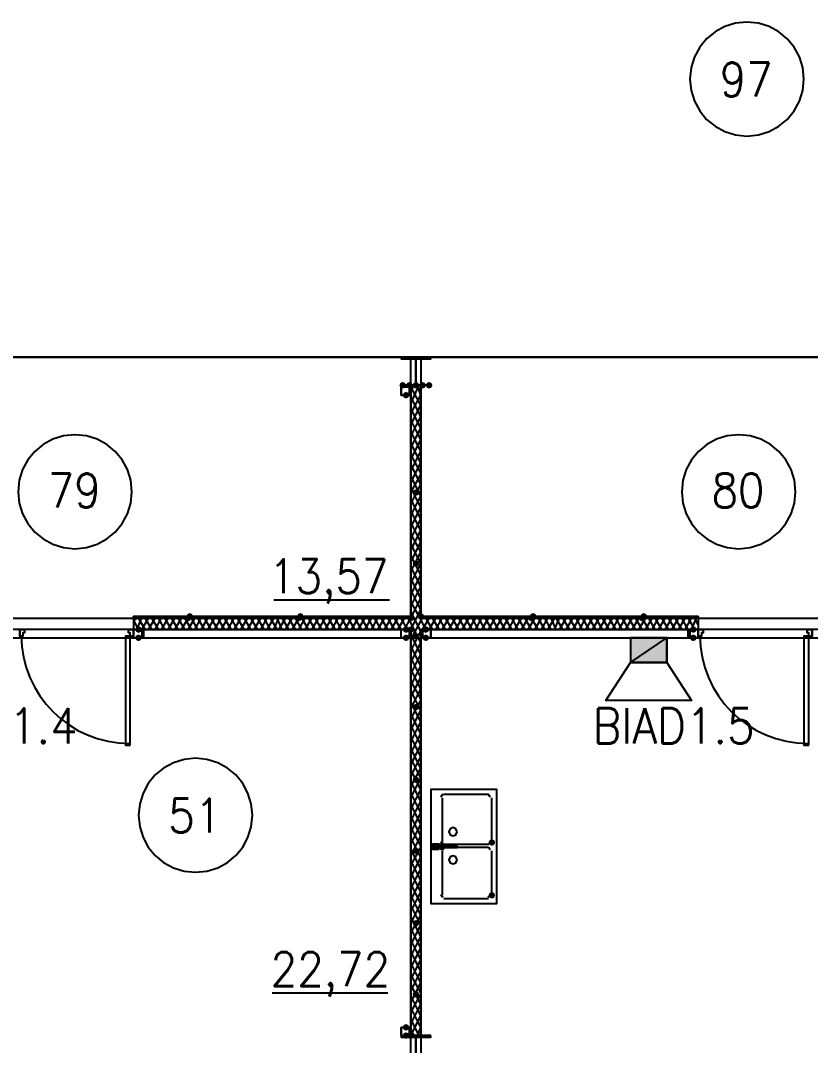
# Model space of a CAD drawing. Header units: millimetres. Extents: x 0 to 420, y 0 to 297.
# Drawn here: x 141.41 to 161.67, y 139.36 to 165.65 of the extents above; entities that cross this region are included whole.
import ezdxf

# ---------------------------------------------------------------- set-up
doc = ezdxf.new("R2010")
doc.units = ezdxf.units.MM
doc.layers.get('0').update_dxf_attribs({"linetype": 'CONTINUOUS'})
doc.styles.get("Standard").update_dxf_attribs({"font": 'STANDARD'})

msp = doc.modelspace()

# ---------------------------------------------------------------- hatches: boundary and pattern name
at = {"true_color": 0x000007}
for points in [[(151.299333, 156.294667), (151.274463, 156.234871), (151.214667, 156.21), (151.154871, 156.234871), (151.13, 156.294667), (151.154871, 156.354462), (151.214667, 156.379333), (151.274462, 156.354463)], [(151.468667, 156.294667), (151.443796, 156.234871), (151.384, 156.21), (151.324204, 156.234871), (151.299333, 156.294667), (151.324204, 156.354462), (151.384, 156.379333), (151.443796, 156.354463)], [(151.638, 156.294667), (151.613129, 156.234871), (151.553333, 156.21), (151.493538, 156.234871), (151.468667, 156.294667), (151.493537, 156.354462), (151.553333, 156.379333), (151.613129, 156.354463)], [(151.807333, 156.294667), (151.782463, 156.234871), (151.722667, 156.21), (151.662871, 156.234871), (151.638, 156.294667), (151.662871, 156.354462), (151.722667, 156.379333), (151.782462, 156.354463)], [(151.976667, 156.294667), (151.951796, 156.234871), (151.892, 156.21), (151.832204, 156.234871), (151.807333, 156.294667), (151.832204, 156.354462), (151.892, 156.379333), (151.951796, 156.354463)], [(151.384, 156.040667), (151.359129, 155.980871), (151.299333, 155.956), (151.239538, 155.980871), (151.214667, 156.040667), (151.239537, 156.100462), (151.299333, 156.125333), (151.359129, 156.100463)], [(151.638, 153.543), (151.613129, 153.483204), (151.553333, 153.458333), (151.493538, 153.483204), (151.468667, 153.543), (151.493537, 153.602796), (151.553333, 153.627667), (151.613129, 153.602796)], [(151.638, 151.722667), (151.613129, 151.662871), (151.553333, 151.638), (151.493538, 151.662871), (151.468667, 151.722667), (151.493537, 151.782462), (151.553333, 151.807333), (151.613129, 151.782463)], [(144.526, 150.029333), (144.501129, 149.969538), (144.441333, 149.944667), (144.381538, 149.969538), (144.356667, 150.029333), (144.381537, 150.089129), (144.441333, 150.114), (144.501129, 150.089129)], [(151.384, 150.029333), (151.359129, 149.969538), (151.299333, 149.944667), (151.239538, 149.969538), (151.214667, 150.029333), (151.239537, 150.089129), (151.299333, 150.114), (151.359129, 150.089129)], [(151.511, 150.029333), (151.486129, 149.969538), (151.426333, 149.944667), (151.366538, 149.969538), (151.341667, 150.029333), (151.366537, 150.089129), (151.426333, 150.114), (151.486129, 150.089129)], [(151.892, 150.029333), (151.867129, 149.969538), (151.807333, 149.944667), (151.747538, 149.969538), (151.722667, 150.029333), (151.747537, 150.089129), (151.807333, 150.114), (151.867129, 150.089129)], [(158.75, 150.029333), (158.725129, 149.969538), (158.665333, 149.944667), (158.605538, 149.969538), (158.580667, 150.029333), (158.605537, 150.089129), (158.665333, 150.114), (158.725129, 150.089129)], [(144.526, 149.817667), (144.501129, 149.757871), (144.441333, 149.733), (144.381538, 149.757871), (144.356667, 149.817667), (144.381537, 149.877462), (144.441333, 149.902333), (144.501129, 149.877463)], [(151.384, 149.817667), (151.359129, 149.757871), (151.299333, 149.733), (151.239538, 149.757871), (151.214667, 149.817667), (151.239537, 149.877462), (151.299333, 149.902333), (151.359129, 149.877463)], [(151.638, 149.86), (151.613129, 149.800204), (151.553333, 149.775333), (151.493538, 149.800204), (151.468667, 149.86), (151.493537, 149.919796), (151.553333, 149.944667), (151.613129, 149.919796)], [(151.892, 149.817667), (151.867129, 149.757871), (151.807333, 149.733), (151.747538, 149.757871), (151.722667, 149.817667), (151.747537, 149.877462), (151.807333, 149.902333), (151.867129, 149.877463)], [(158.75, 149.817667), (158.725129, 149.757871), (158.665333, 149.733), (158.605538, 149.757871), (158.580667, 149.817667), (158.605537, 149.877462), (158.665333, 149.902333), (158.725129, 149.877463)], [(151.638, 148.039667), (151.613129, 147.979871), (151.553333, 147.955), (151.493538, 147.979871), (151.468667, 148.039667), (151.493537, 148.099462), (151.553333, 148.124333), (151.613129, 148.099463)], [(151.638, 146.177), (151.613129, 146.117204), (151.553333, 146.092333), (151.493538, 146.117204), (151.468667, 146.177), (151.493537, 146.236796), (151.553333, 146.261667), (151.613129, 146.236796)], [(153.585333, 144.568333), (153.560463, 144.508537), (153.500667, 144.483667), (153.440871, 144.508537), (153.416, 144.568333), (153.440871, 144.628129), (153.500667, 144.653), (153.560462, 144.628129)], [(151.638, 144.356667), (151.613129, 144.296871), (151.553333, 144.272), (151.493538, 144.296871), (151.468667, 144.356667), (151.493537, 144.416462), (151.553333, 144.441333), (151.613129, 144.416463)], [(153.585333, 143.213667), (153.560463, 143.153871), (153.500667, 143.129), (153.440871, 143.153871), (153.416, 143.213667), (153.440871, 143.273462), (153.500667, 143.298333), (153.560462, 143.273463)], [(151.638, 142.494), (151.613129, 142.434204), (151.553333, 142.409333), (151.493538, 142.434204), (151.468667, 142.494), (151.493537, 142.553796), (151.553333, 142.578667), (151.613129, 142.553796)], [(151.638, 140.673667), (151.613129, 140.613871), (151.553333, 140.589), (151.493538, 140.613871), (151.468667, 140.673667), (151.493537, 140.733462), (151.553333, 140.758333), (151.613129, 140.733463)], [(151.384, 139.827), (151.359129, 139.767204), (151.299333, 139.742333), (151.239538, 139.767204), (151.214667, 139.827), (151.239537, 139.886796), (151.299333, 139.911667), (151.359129, 139.886796)], [(151.384, 139.615333), (151.359129, 139.555537), (151.299333, 139.530667), (151.239538, 139.555537), (151.214667, 139.615333), (151.239537, 139.675129), (151.299333, 139.7), (151.359129, 139.675129)]]:
    msp.add_hatch(color=0, dxfattribs=at).paths.add_polyline_path(points, flags=0)
at = {"true_color": 0x0000fe}
for points in [[(145.796, 150.325667), (145.771129, 150.265871), (145.711333, 150.241), (145.651538, 150.265871), (145.626667, 150.325667), (145.651537, 150.385462), (145.711333, 150.410333), (145.771129, 150.385463)], [(145.838333, 150.368), (145.813463, 150.308204), (145.753667, 150.283333), (145.693871, 150.308204), (145.669, 150.368), (145.693871, 150.427796), (145.753667, 150.452667), (145.813462, 150.427796)], [(148.632333, 150.325667), (148.607463, 150.265871), (148.547667, 150.241), (148.487871, 150.265871), (148.463, 150.325667), (148.487871, 150.385462), (148.547667, 150.410333), (148.607462, 150.385463)], [(148.674667, 150.368), (148.649796, 150.308204), (148.59, 150.283333), (148.530204, 150.308204), (148.505333, 150.368), (148.530204, 150.427796), (148.59, 150.452667), (148.649796, 150.427796)], [(151.511, 150.325667), (151.486129, 150.265871), (151.426333, 150.241), (151.366538, 150.265871), (151.341667, 150.325667), (151.366537, 150.385462), (151.426333, 150.410333), (151.486129, 150.385463)], [(151.511, 150.325667), (151.486129, 150.265871), (151.426333, 150.241), (151.366538, 150.265871), (151.341667, 150.325667), (151.366537, 150.385462), (151.426333, 150.410333), (151.486129, 150.385463)], [(151.765, 150.368), (151.740129, 150.308204), (151.680333, 150.283333), (151.620538, 150.308204), (151.595667, 150.368), (151.620537, 150.427796), (151.680333, 150.452667), (151.740129, 150.427796)], [(151.765, 150.368), (151.740129, 150.308204), (151.680333, 150.283333), (151.620538, 150.308204), (151.595667, 150.368), (151.620537, 150.427796), (151.680333, 150.452667), (151.740129, 150.427796)], [(154.601333, 150.325667), (154.576462, 150.265871), (154.516667, 150.241), (154.456871, 150.265871), (154.432, 150.325667), (154.456871, 150.385462), (154.516667, 150.410333), (154.576462, 150.385463)], [(154.643667, 150.368), (154.618796, 150.308204), (154.559, 150.283333), (154.499204, 150.308204), (154.474333, 150.368), (154.499204, 150.427796), (154.559, 150.452667), (154.618796, 150.427796)], [(157.437667, 150.325667), (157.412796, 150.265871), (157.353, 150.241), (157.293204, 150.265871), (157.268333, 150.325667), (157.293204, 150.385462), (157.353, 150.410333), (157.412796, 150.385463)], [(157.48, 150.368), (157.455129, 150.308204), (157.395333, 150.283333), (157.335538, 150.308204), (157.310667, 150.368), (157.335537, 150.427796), (157.395333, 150.452667), (157.455129, 150.427796)]]:
    msp.add_hatch(color=0, dxfattribs=at).paths.add_polyline_path(points, flags=0)
at = {"true_color": 0x000007}
h = msp.add_hatch(color=0, dxfattribs=at)
h.paths.add_polyline_path([(151.426333, 150.368), (144.314333, 150.368), (151.426333, 150.325667)], flags=0)
h.paths.add_polyline_path([(144.314333, 150.368), (151.426333, 150.325667), (144.314333, 150.325667)], flags=0)
h = msp.add_hatch(color=0, dxfattribs=at)
h.paths.add_polyline_path([(158.792333, 150.368), (151.680333, 150.368), (158.792333, 150.325667)], flags=0)
h.paths.add_polyline_path([(151.680333, 150.368), (158.792333, 150.325667), (151.680333, 150.325667)], flags=0)
at = {"true_color": 0x000052}
h = msp.add_hatch(color=0, dxfattribs=at)
h.paths.add_polyline_path([(157.988001, 149.182666), (157.056668, 149.182666), (157.988001, 149.817666)], flags=0)
h.paths.add_polyline_path([(157.056668, 149.182666), (157.988001, 149.817666), (157.056668, 149.817666)], flags=0)

# ---------------------------------------------------------------- linework, layer by layer
at = {"color": 0, "true_color": 0x000008}
msp.add_lwpolyline([(238.887, 157.014333), (238.887, 167.851667), (117.432667, 167.851667), (117.432667, 157.014333)], close=True, dxfattribs=at)
at = {"color": 0, "true_color": 0x000007}
for points in [[(161.501667, 164.1475), (161.471995, 164.441844), (161.386894, 164.715996), (161.252238, 164.964083), (161.073899, 165.180232), (160.857749, 165.358572), (160.609662, 165.493228), (160.33551, 165.578328), (160.041167, 165.608), (159.746823, 165.578328), (159.472671, 165.493228), (159.224584, 165.358572), (159.008434, 165.180232), (158.830095, 164.964083), (158.695439, 164.715996), (158.610339, 164.441844), (158.580667, 164.1475)], [(158.580667, 164.1475), (158.610339, 163.853156), (158.695439, 163.579004), (158.830095, 163.330917), (159.008434, 163.114768), (159.224584, 162.936428), (159.472671, 162.801772), (159.746823, 162.716672), (160.041167, 162.687), (160.33551, 162.716672), (160.609662, 162.801772), (160.857749, 162.936428), (161.073899, 163.114768), (161.252238, 163.330917), (161.386894, 163.579004), (161.471995, 163.853156), (161.501667, 164.1475)], [(151.214667, 157.014333), (151.214667, 156.972)], [(151.384, 157.014333), (151.384, 156.972)], [(151.553333, 157.014333), (151.553333, 156.294667)], [(151.722667, 157.014333), (151.722667, 156.972)], [(151.892, 157.014333), (151.892, 156.972)], [(151.299333, 156.294667), (151.299333, 156.252333)], [(151.426333, 156.125333), (151.511, 156.294667)], [(151.426333, 155.829), (151.638, 156.294667)], [(151.426333, 156.294667), (151.426333, 150.325667)], [(151.680333, 150.325667), (151.680333, 156.294667), (151.426333, 156.294667)], [(151.680333, 155.786667), (151.426333, 156.252333)], [(151.680333, 156.040667), (151.595667, 156.294667)], [(151.426333, 155.575), (151.680333, 156.040667)], [(151.680333, 155.490333), (151.426333, 155.998333)], [(151.426333, 155.278667), (151.680333, 155.786667)], [(151.680333, 155.194), (151.426333, 155.702)], [(151.426333, 154.982333), (151.680333, 155.490333)], [(151.680333, 154.897667), (151.426333, 155.405667)], [(151.426333, 154.686), (151.680333, 155.194)], [(151.680333, 154.601333), (151.426333, 155.109333)], [(144.272, 153.564167), (144.242328, 153.85851), (144.157228, 154.132662), (144.022572, 154.380749), (143.844232, 154.596899), (143.628083, 154.775238), (143.379996, 154.909894), (143.105844, 154.994995), (142.8115, 155.024667), (142.517156, 154.994995), (142.243004, 154.909894), (141.994917, 154.775238), (141.778768, 154.596899), (141.600428, 154.380749), (141.465772, 154.132662), (141.380672, 153.85851), (141.351, 153.564167)], [(151.426333, 154.389667), (151.680333, 154.897667)], [(161.29, 153.564167), (161.260328, 153.85851), (161.175228, 154.132662), (161.040572, 154.380749), (160.862232, 154.596899), (160.646083, 154.775238), (160.397996, 154.909894), (160.123844, 154.994995), (159.8295, 155.024667), (159.535156, 154.994995), (159.261004, 154.909894), (159.012917, 154.775238), (158.796768, 154.596899), (158.618428, 154.380749), (158.483772, 154.132662), (158.398672, 153.85851), (158.369, 153.564167)], [(151.680333, 154.305), (151.426333, 154.813)], [(151.426333, 154.093333), (151.680333, 154.601333)], [(151.680333, 154.051), (151.426333, 154.516667)], [(151.426333, 153.797), (151.680333, 154.305)], [(151.680333, 153.754667), (151.426333, 154.262667)], [(151.426333, 153.543), (151.680333, 154.008667)], [(151.680333, 153.458333), (151.426333, 153.966333)], [(141.351, 153.564167), (141.380672, 153.269823), (141.465772, 152.995671), (141.600428, 152.747584), (141.778768, 152.531434), (141.994917, 152.353095), (142.243004, 152.218439), (142.517156, 152.133339), (142.8115, 152.103667), (143.105844, 152.133339), (143.379996, 152.218439), (143.628083, 152.353095), (143.844232, 152.531434), (144.022572, 152.747584), (144.157228, 152.995671), (144.242328, 153.269823), (144.272, 153.564167)], [(151.426333, 153.246667), (151.680333, 153.754667)], [(151.680333, 153.162), (151.426333, 153.67)], [(158.369, 153.564167), (158.398672, 153.269823), (158.483772, 152.995671), (158.618428, 152.747584), (158.796768, 152.531434), (159.012917, 152.353095), (159.261004, 152.218439), (159.535156, 152.133339), (159.8295, 152.103667), (160.123844, 152.133339), (160.397996, 152.218439), (160.646083, 152.353095), (160.862232, 152.531434), (161.040572, 152.747584), (161.175228, 152.995671), (161.260328, 153.269823), (161.29, 153.564167)], [(151.426333, 152.950333), (151.680333, 153.458333)], [(151.680333, 152.865667), (151.426333, 153.373667)], [(151.426333, 152.654), (151.680333, 153.162)], [(151.680333, 152.569333), (151.426333, 153.077333)], [(151.426333, 152.357667), (151.680333, 152.865667)], [(151.680333, 152.273), (151.426333, 152.781)], [(151.426333, 152.061333), (151.680333, 152.569333)], [(151.680333, 152.019), (151.426333, 152.484667)], [(151.426333, 151.765), (151.680333, 152.273)], [(151.680333, 151.722667), (151.426333, 152.230667)], [(151.426333, 151.511), (151.680333, 152.019)], [(151.680333, 151.426333), (151.426333, 151.934333)], [(151.426333, 151.214667), (151.680333, 151.722667)], [(151.680333, 151.13), (151.426333, 151.638)], [(151.426333, 150.918333), (151.680333, 151.426333)], [(151.680333, 150.833667), (151.426333, 151.341667)], [(151.426333, 150.622), (151.680333, 151.13)], [(151.680333, 150.537333), (151.426333, 151.045333)], [(147.912667, 150.791333), (150.876, 150.791333)], [(151.426333, 150.325667), (151.680333, 150.833667)], [(151.680333, 150.283333), (151.426333, 150.749)], [(151.426333, 150.029333), (151.680333, 150.537333)], [(151.680333, 149.987), (151.426333, 150.495)], [(151.426333, 150.325667), (144.314333, 150.325667), (151.426333, 150.368), (144.314333, 150.368)], [(144.314333, 150.241), (144.399, 150.325667)], [(144.314333, 150.325667), (144.314333, 150.029333)], [(144.314333, 150.325667), (144.314333, 150.029333)], [(151.426333, 150.325667), (144.314333, 150.325667)], [(144.441333, 150.029333), (144.314333, 150.283333)], [(144.399, 150.029333), (144.526, 150.325667)], [(144.610667, 150.029333), (144.441333, 150.325667)], [(144.526, 150.029333), (144.695333, 150.325667)], [(144.78, 150.029333), (144.610667, 150.325667)], [(144.695333, 150.029333), (144.864667, 150.325667)], [(144.949333, 150.029333), (144.78, 150.325667)], [(144.864667, 150.029333), (145.034, 150.325667)], [(145.118667, 150.029333), (144.949333, 150.325667)], [(145.034, 150.029333), (145.203333, 150.325667)], [(145.288, 150.029333), (145.118667, 150.325667)], [(145.203333, 150.029333), (145.372667, 150.325667)], [(145.457333, 150.029333), (145.288, 150.325667)], [(145.372667, 150.029333), (145.542, 150.325667)], [(145.626667, 150.029333), (145.457333, 150.325667)], [(145.542, 150.029333), (145.711333, 150.325667)], [(145.796, 150.029333), (145.626667, 150.325667)], [(145.711333, 150.029333), (145.880667, 150.325667)], [(145.965333, 150.029333), (145.796, 150.325667)], [(145.880667, 150.029333), (146.05, 150.325667)], [(146.134667, 150.029333), (145.965333, 150.325667)], [(146.05, 150.029333), (146.219333, 150.325667)], [(146.304, 150.029333), (146.134667, 150.325667)], [(146.219333, 150.029333), (146.388667, 150.325667)], [(146.473333, 150.029333), (146.304, 150.325667)], [(146.388667, 150.029333), (146.558, 150.325667)], [(146.642667, 150.029333), (146.473333, 150.325667)], [(146.558, 150.029333), (146.727333, 150.325667)], [(146.812, 150.029333), (146.642667, 150.325667)], [(146.727333, 150.029333), (146.896667, 150.325667)], [(146.981333, 150.029333), (146.812, 150.325667)], [(146.896667, 150.029333), (147.066, 150.325667)], [(147.150667, 150.029333), (146.981333, 150.325667)], [(147.066, 150.029333), (147.235333, 150.325667)], [(147.32, 150.029333), (147.150667, 150.325667)], [(147.235333, 150.029333), (147.404667, 150.325667)], [(147.489333, 150.029333), (147.32, 150.325667)], [(147.404667, 150.029333), (147.574, 150.325667)], [(147.658667, 150.029333), (147.489333, 150.325667)], [(147.574, 150.029333), (147.743333, 150.325667)], [(147.828, 150.029333), (147.658667, 150.325667)], [(147.743333, 150.029333), (147.912667, 150.325667)], [(147.997333, 150.029333), (147.828, 150.325667)], [(147.912667, 150.029333), (148.039667, 150.325667)], [(148.124333, 150.029333), (147.997333, 150.325667)], [(148.039667, 150.029333), (148.209, 150.325667)], [(148.293667, 150.029333), (148.124333, 150.325667)], [(148.209, 150.029333), (148.378333, 150.325667)], [(148.463, 150.029333), (148.293667, 150.325667)], [(148.378333, 150.029333), (148.547667, 150.325667)], [(148.632333, 150.029333), (148.463, 150.325667)], [(148.547667, 150.029333), (148.717, 150.325667)], [(148.801667, 150.029333), (148.632333, 150.325667)], [(148.717, 150.029333), (148.886333, 150.325667)], [(148.971, 150.029333), (148.801667, 150.325667)], [(148.886333, 150.029333), (149.055667, 150.325667)], [(149.140333, 150.029333), (148.971, 150.325667)], [(149.055667, 150.029333), (149.225, 150.325667)], [(149.309667, 150.029333), (149.140333, 150.325667)], [(149.225, 150.029333), (149.394333, 150.325667)], [(149.479, 150.029333), (149.309667, 150.325667)], [(149.394333, 150.029333), (149.563667, 150.325667)], [(149.648333, 150.029333), (149.479, 150.325667)], [(149.563667, 150.029333), (149.733, 150.325667)], [(149.817667, 150.029333), (149.648333, 150.325667)], [(149.733, 150.029333), (149.902333, 150.325667)], [(149.987, 150.029333), (149.817667, 150.325667)], [(149.902333, 150.029333), (150.071667, 150.325667)], [(150.156333, 150.029333), (149.987, 150.325667)], [(150.071667, 150.029333), (150.241, 150.325667)], [(150.325667, 150.029333), (150.156333, 150.325667)], [(150.241, 150.029333), (150.410333, 150.325667)], [(150.495, 150.029333), (150.325667, 150.325667)], [(150.410333, 150.029333), (150.579667, 150.325667)], [(150.664333, 150.029333), (150.495, 150.325667)], [(150.579667, 150.029333), (150.749, 150.325667)], [(150.833667, 150.029333), (150.664333, 150.325667)], [(150.749, 150.029333), (150.918333, 150.325667)], [(151.003, 150.029333), (150.833667, 150.325667)], [(150.918333, 150.029333), (151.087667, 150.325667)], [(151.172333, 150.029333), (151.003, 150.325667)], [(151.087667, 150.029333), (151.257, 150.325667)], [(151.341667, 150.029333), (151.172333, 150.325667)], [(151.257, 150.029333), (151.426333, 150.325667)], [(151.426333, 150.198667), (151.341667, 150.325667)], [(151.426333, 149.775333), (151.680333, 150.241)], [(151.680333, 149.690667), (151.426333, 150.198667)], [(158.792333, 150.368), (151.680333, 150.368), (158.792333, 150.368), (151.680333, 150.325667)], [(151.680333, 150.241), (151.722667, 150.325667)], [(158.792333, 150.325667), (151.680333, 150.325667)], [(151.807333, 150.029333), (151.680333, 150.283333)], [(151.722667, 150.029333), (151.892, 150.325667)], [(151.976667, 150.029333), (151.807333, 150.325667)], [(151.892, 150.029333), (152.061333, 150.325667)], [(152.146, 150.029333), (151.976667, 150.325667)], [(152.061333, 150.029333), (152.230667, 150.325667)], [(152.315333, 150.029333), (152.146, 150.325667)], [(152.230667, 150.029333), (152.4, 150.325667)], [(152.484667, 150.029333), (152.315333, 150.325667)], [(152.4, 150.029333), (152.569333, 150.325667)], [(152.654, 150.029333), (152.484667, 150.325667)], [(152.569333, 150.029333), (152.738667, 150.325667)], [(152.823333, 150.029333), (152.654, 150.325667)], [(152.738667, 150.029333), (152.908, 150.325667)], [(152.992667, 150.029333), (152.823333, 150.325667)], [(152.908, 150.029333), (153.077333, 150.325667)], [(153.162, 150.029333), (152.992667, 150.325667)], [(153.077333, 150.029333), (153.246667, 150.325667)], [(153.331333, 150.029333), (153.162, 150.325667)], [(153.246667, 150.029333), (153.416, 150.325667)], [(153.500667, 150.029333), (153.331333, 150.325667)], [(153.416, 150.029333), (153.585333, 150.325667)], [(153.67, 150.029333), (153.500667, 150.325667)], [(153.585333, 150.029333), (153.754667, 150.325667)], [(153.839333, 150.029333), (153.67, 150.325667)], [(153.754667, 150.029333), (153.924, 150.325667)], [(154.008667, 150.029333), (153.839333, 150.325667)], [(153.924, 150.029333), (154.093333, 150.325667)], [(154.178, 150.029333), (154.008667, 150.325667)], [(154.093333, 150.029333), (154.262667, 150.325667)], [(154.347333, 150.029333), (154.178, 150.325667)], [(154.262667, 150.029333), (154.432, 150.325667)], [(154.516667, 150.029333), (154.347333, 150.325667)], [(154.432, 150.029333), (154.601333, 150.325667)], [(154.686, 150.029333), (154.516667, 150.325667)], [(154.601333, 150.029333), (154.770667, 150.325667)], [(154.855333, 150.029333), (154.686, 150.325667)], [(154.770667, 150.029333), (154.94, 150.325667)], [(155.024667, 150.029333), (154.855333, 150.325667)], [(154.94, 150.029333), (155.109333, 150.325667)], [(155.151667, 150.029333), (155.024667, 150.325667)], [(155.109333, 150.029333), (155.236333, 150.325667)], [(155.321, 150.029333), (155.151667, 150.325667)], [(155.236333, 150.029333), (155.405667, 150.325667)], [(155.490333, 150.029333), (155.321, 150.325667)], [(155.405667, 150.029333), (155.575, 150.325667)], [(155.659667, 150.029333), (155.490333, 150.325667)], [(155.575, 150.029333), (155.744333, 150.325667)], [(155.829, 150.029333), (155.659667, 150.325667)], [(155.744333, 150.029333), (155.913667, 150.325667)], [(155.998333, 150.029333), (155.829, 150.325667)], [(155.913667, 150.029333), (156.083, 150.325667)], [(156.167667, 150.029333), (155.998333, 150.325667)], [(156.083, 150.029333), (156.252333, 150.325667)], [(156.337, 150.029333), (156.167667, 150.325667)], [(156.252333, 150.029333), (156.421667, 150.325667)], [(156.506333, 150.029333), (156.337, 150.325667)], [(156.421667, 150.029333), (156.591, 150.325667)], [(156.675667, 150.029333), (156.506333, 150.325667)], [(156.591, 150.029333), (156.760333, 150.325667)], [(156.845, 150.029333), (156.675667, 150.325667)], [(156.760333, 150.029333), (156.929667, 150.325667)], [(157.014333, 150.029333), (156.845, 150.325667)], [(156.929667, 150.029333), (157.099, 150.325667)], [(157.183667, 150.029333), (157.014333, 150.325667)], [(157.099, 150.029333), (157.268333, 150.325667)], [(157.353, 150.029333), (157.183667, 150.325667)], [(157.268333, 150.029333), (157.437667, 150.325667)], [(157.522333, 150.029333), (157.353, 150.325667)], [(157.437667, 150.029333), (157.607, 150.325667)], [(157.691667, 150.029333), (157.522333, 150.325667)], [(157.607, 150.029333), (157.776333, 150.325667)], [(157.861, 150.029333), (157.691667, 150.325667)], [(157.776333, 150.029333), (157.945667, 150.325667)], [(158.030333, 150.029333), (157.861, 150.325667)], [(157.945667, 150.029333), (158.115, 150.325667)], [(158.199667, 150.029333), (158.030333, 150.325667)], [(158.115, 150.029333), (158.284333, 150.325667)], [(158.369, 150.029333), (158.199667, 150.325667)], [(158.284333, 150.029333), (158.453667, 150.325667)], [(158.538333, 150.029333), (158.369, 150.325667)], [(158.453667, 150.029333), (158.623, 150.325667)], [(158.707667, 150.029333), (158.538333, 150.325667)], [(158.623, 150.029333), (158.75, 150.325667)], [(158.792333, 150.156333), (158.707667, 150.325667)], [(158.792333, 150.325667), (158.792333, 150.029333)], [(158.792333, 150.325667), (158.792333, 150.029333)], [(142.875, 150.029333), (141.393333, 150.029333), (141.393333, 149.944667)], [(141.393333, 149.944667), (141.393333, 149.817667), (142.875, 149.817667)], [(141.435667, 149.881167), (141.449982, 149.597658), (141.492, 149.32234), (141.560326, 149.056605), (141.653568, 148.801849), (141.77033, 148.559463), (141.909219, 148.330843), (142.068842, 148.117381), (142.247805, 147.920472), (142.444714, 147.741509), (142.658176, 147.581886), (142.886796, 147.442996), (143.129182, 147.326234), (143.383939, 147.232993), (143.649673, 147.164667), (143.924991, 147.122649), (144.2085, 147.108333)], [(144.314333, 149.944667), (144.314333, 150.029333), (142.875, 150.029333)], [(142.875, 149.817667), (144.314333, 149.817667), (144.314333, 149.944667)], [(144.314333, 150.029333), (151.426333, 150.029333)], [(151.426333, 150.029333), (151.426333, 139.615333), (151.680333, 139.615333), (151.680333, 150.029333)], [(151.426333, 149.479), (151.680333, 149.987)], [(151.680333, 149.394333), (151.426333, 149.902333)], [(151.680333, 150.029333), (158.792333, 150.029333)], [(158.75, 150.029333), (158.792333, 150.071667)], [(160.231667, 150.029333), (158.792333, 150.029333), (158.792333, 149.944667)], [(158.792333, 149.944667), (158.792333, 149.817667), (160.231667, 149.817667)], [(158.834667, 149.881167), (158.848982, 149.597658), (158.891, 149.32234), (158.959326, 149.056605), (159.052568, 148.801849), (159.16933, 148.559463), (159.308219, 148.330843), (159.467842, 148.117381), (159.646805, 147.920472), (159.843714, 147.741509), (160.057176, 147.581886), (160.285796, 147.442996), (160.528182, 147.326234), (160.782939, 147.232993), (161.048673, 147.164667), (161.323991, 147.122649), (161.6075, 147.108333)], [(161.713333, 149.944667), (161.713333, 150.029333), (160.231667, 150.029333)], [(160.231667, 149.817667), (161.713333, 149.817667), (161.713333, 149.944667)], [(151.426333, 149.182667), (151.680333, 149.690667)], [(151.680333, 149.098), (151.426333, 149.606)], [(151.426333, 148.886333), (151.680333, 149.394333)], [(151.680333, 148.801667), (151.426333, 149.309667)], [(151.426333, 148.59), (151.680333, 149.098)], [(151.680333, 148.505333), (151.426333, 149.013333)], [(151.426333, 148.293667), (151.680333, 148.801667)], [(151.680333, 148.251333), (151.426333, 148.717)], [(151.426333, 147.997333), (151.680333, 148.505333)], [(151.680333, 147.955), (151.426333, 148.463)], [(151.426333, 147.743333), (151.680333, 148.209)], [(151.680333, 147.658667), (151.426333, 148.166667)], [(151.426333, 147.447), (151.680333, 147.955)], [(151.680333, 147.362333), (151.426333, 147.870333)], [(151.426333, 147.150667), (151.680333, 147.658667)], [(151.680333, 147.066), (151.426333, 147.574)], [(151.426333, 146.854333), (151.680333, 147.362333)], [(151.680333, 146.769667), (151.426333, 147.277667)], [(151.426333, 146.558), (151.680333, 147.066)], [(151.680333, 146.473333), (151.426333, 146.981333)], [(147.362333, 145.266833), (147.332661, 145.561177), (147.247561, 145.835329), (147.112905, 146.083416), (146.934566, 146.299566), (146.718416, 146.477905), (146.470329, 146.612561), (146.196177, 146.697661), (145.901833, 146.727333), (145.60749, 146.697661), (145.333338, 146.612561), (145.085251, 146.477905), (144.869101, 146.299566), (144.690762, 146.083416), (144.556106, 145.835329), (144.471005, 145.561177), (144.441333, 145.266833)], [(151.426333, 146.261667), (151.680333, 146.769667)], [(151.680333, 146.219333), (151.426333, 146.727333)], [(151.426333, 146.007667), (151.680333, 146.473333)], [(151.680333, 145.923), (151.426333, 146.431)], [(151.426333, 145.711333), (151.680333, 146.219333)], [(151.680333, 145.626667), (151.426333, 146.134667)], [(151.426333, 145.415), (151.680333, 145.923)], [(151.680333, 145.330333), (151.426333, 145.838333)], [(152.251833, 145.796), (152.206939, 145.777394), (152.188333, 145.7325)], [(152.230667, 145.711333), (152.230667, 144.568333)], [(153.416, 145.796), (152.273, 145.796)], [(153.458333, 145.7325), (153.439728, 145.777394), (153.394833, 145.796)], [(153.500667, 144.568333), (153.500667, 145.711333)], [(151.426333, 145.118667), (151.680333, 145.626667)], [(151.680333, 145.034), (151.426333, 145.542)], [(144.441333, 145.266833), (144.471005, 144.97249), (144.556106, 144.698338), (144.690762, 144.450251), (144.869101, 144.234101), (145.085251, 144.055762), (145.333338, 143.921106), (145.60749, 143.836005), (145.901833, 143.806333), (146.196177, 143.836005), (146.470329, 143.921106), (146.718416, 144.055762), (146.934566, 144.234101), (147.112905, 144.450251), (147.247561, 144.698338), (147.332661, 144.97249), (147.362333, 145.266833)], [(151.426333, 144.822333), (151.680333, 145.330333)], [(151.680333, 144.737667), (151.426333, 145.245667)], [(151.426333, 144.526), (151.680333, 145.034)], [(151.680333, 144.483667), (151.426333, 144.949333)], [(151.426333, 144.229667), (151.680333, 144.737667)], [(151.680333, 144.187333), (151.426333, 144.695333)], [(152.188333, 144.5895), (152.206939, 144.544605), (152.251833, 144.526)], [(153.394833, 144.526), (153.439728, 144.544605), (153.458333, 144.5895)], [(151.426333, 143.975667), (151.680333, 144.441333)], [(151.680333, 143.891), (151.426333, 144.399)], [(152.251833, 144.441333), (152.206939, 144.422728), (152.188333, 144.377833)], [(152.230667, 144.356667), (152.230667, 143.213667)], [(152.273, 144.526), (153.416, 144.526)], [(153.416, 144.441333), (152.273, 144.441333)], [(153.458333, 144.377833), (153.439728, 144.422728), (153.394833, 144.441333)], [(153.500667, 143.213667), (153.500667, 144.356667)], [(151.426333, 143.679333), (151.680333, 144.187333)], [(151.680333, 143.594667), (151.426333, 144.102667)], [(151.426333, 143.383), (151.680333, 143.891)], [(151.680333, 143.298333), (151.426333, 143.806333)], [(151.426333, 143.086667), (151.680333, 143.594667)], [(151.680333, 143.002), (151.426333, 143.51)], [(151.426333, 142.790333), (151.680333, 143.298333)], [(151.680333, 142.705667), (151.426333, 143.213667)], [(152.188333, 143.234833), (152.206939, 143.189939), (152.251833, 143.171333)], [(152.273, 143.129), (153.416, 143.129)], [(153.394833, 143.171333), (153.439728, 143.189939), (153.458333, 143.234833)], [(151.426333, 142.494), (151.680333, 143.002)], [(151.680333, 142.451667), (151.426333, 142.959667)], [(151.426333, 142.24), (151.680333, 142.705667)], [(151.680333, 142.155333), (151.426333, 142.663333)], [(151.426333, 141.943667), (151.680333, 142.451667)], [(151.680333, 141.859), (151.426333, 142.367)], [(151.426333, 141.647333), (151.680333, 142.155333)], [(151.680333, 141.562667), (151.426333, 142.070667)], [(151.426333, 141.351), (151.680333, 141.859)], [(151.680333, 141.266333), (151.426333, 141.774333)], [(151.426333, 141.054667), (151.680333, 141.562667)], [(151.680333, 140.97), (151.426333, 141.478)], [(151.426333, 140.758333), (151.680333, 141.266333)], [(151.680333, 140.716), (151.426333, 141.181667)], [(151.426333, 140.462), (151.680333, 140.97)], [(151.680333, 140.419667), (151.426333, 140.927667)], [(147.870333, 140.716), (150.833667, 140.716)], [(151.426333, 140.208), (151.680333, 140.673667)], [(151.680333, 140.123333), (151.426333, 140.631333)], [(151.426333, 139.911667), (151.680333, 140.419667)], [(151.680333, 139.827), (151.426333, 140.335)], [(151.426333, 139.615333), (151.680333, 140.123333)], [(151.638, 139.615333), (151.426333, 140.038667)], [(151.214667, 139.615333), (151.214667, 139.573)], [(151.384, 139.615333), (151.384, 139.573)], [(151.511, 139.615333), (151.426333, 139.742333)], [(151.553333, 139.615333), (151.553333, 138.895667)], [(151.595667, 139.615333), (151.680333, 139.827)], [(151.722667, 139.615333), (151.722667, 139.573)], [(151.892, 139.615333), (151.892, 139.573)]]:
    msp.add_lwpolyline(points, dxfattribs=at)
at = {"color": 0, "true_color": 0x0000ab}
for points in [[(151.426333, 157.014333), (134.323667, 157.014333), (134.323667, 150.325667), (151.426333, 150.325667)], [(151.680333, 157.014333), (151.680333, 150.325667), (168.783, 150.325667), (168.783, 157.014333)]]:
    msp.add_lwpolyline(points, close=True, dxfattribs=at)
at = {"color": 0, "true_color": 0x000007}
for points in [[(151.934333, 157.014333), (151.172333, 157.014333), (151.172333, 156.972), (151.553333, 156.972), (151.553333, 156.294667), (151.172333, 156.294667), (151.934333, 156.294667), (151.553333, 156.294667), (151.553333, 156.972), (151.934333, 156.972)], [(151.426333, 156.294667), (151.172333, 156.294667), (151.172333, 156.040667), (151.426333, 156.040667)], [(151.384, 156.252333), (151.384, 156.040667), (151.172333, 156.040667), (151.172333, 156.252333)], [(151.426333, 150.368), (144.314333, 150.368), (151.426333, 150.325667)], [(144.314333, 150.368), (151.426333, 150.325667), (144.314333, 150.325667)], [(144.314333, 150.325667), (151.426333, 150.325667), (151.426333, 150.368), (144.314333, 150.368)], [(144.314333, 150.325667), (151.426333, 150.325667), (151.426333, 150.368), (144.314333, 150.368)], [(158.792333, 150.368), (151.680333, 150.368), (158.792333, 150.325667)], [(151.680333, 150.368), (158.792333, 150.325667), (151.680333, 150.325667)], [(158.792333, 150.368), (158.792333, 150.325667), (151.680333, 150.325667), (151.680333, 150.368), (158.792333, 150.368), (151.680333, 150.368), (151.680333, 150.325667), (158.792333, 150.325667)], [(134.323667, 150.029333), (134.323667, 138.895667), (151.426333, 138.895667), (151.426333, 150.029333)], [(141.520333, 150.029333), (141.520333, 149.944667), (141.478, 149.944667), (141.478, 149.86), (141.393333, 149.86), (141.393333, 150.029333)], [(144.229667, 147.066), (144.229667, 149.86), (144.102667, 149.86), (144.102667, 147.066)], [(144.314333, 150.029333), (144.314333, 149.86), (144.229667, 149.86), (144.229667, 149.944667), (144.187333, 149.944667), (144.187333, 150.029333)], [(144.314333, 150.029333), (144.526, 150.029333), (144.526, 149.817667), (144.314333, 149.817667), (144.314333, 150.029333), (144.568333, 150.029333), (144.568333, 149.817667), (144.314333, 149.817667)], [(151.172333, 150.029333), (151.384, 150.029333), (151.384, 149.817667), (151.172333, 149.817667), (151.172333, 150.029333), (151.426333, 150.029333), (151.426333, 149.817667), (151.172333, 149.817667)], [(151.680333, 150.029333), (151.934333, 150.029333), (151.934333, 149.817667), (151.680333, 149.817667)], [(168.783, 138.895667), (168.783, 150.029333), (151.680333, 150.029333), (151.680333, 138.895667)], [(151.722667, 150.029333), (151.722667, 149.817667), (151.934333, 149.817667), (151.934333, 150.029333)], [(158.538333, 150.029333), (158.792333, 150.029333), (158.792333, 149.817667), (158.538333, 149.817667)], [(158.580667, 150.029333), (158.580667, 149.817667), (158.792333, 149.817667), (158.792333, 150.029333)], [(158.919333, 150.029333), (158.919333, 149.944667), (158.877, 149.944667), (158.877, 149.86), (158.792333, 149.86), (158.792333, 150.029333)], [(161.628667, 147.066), (161.628667, 149.86), (161.501667, 149.86), (161.501667, 147.066)], [(161.713333, 150.029333), (161.713333, 149.86), (161.628667, 149.86), (161.628667, 149.944667), (161.586333, 149.944667), (161.586333, 150.029333)], [(153.627667, 143.044333), (153.627667, 145.880667), (153.627667, 145.923), (153.585333, 145.923), (151.976667, 145.923), (151.934333, 145.923), (151.934333, 145.880667), (151.934333, 143.044333), (151.934333, 143.002), (151.976667, 143.002), (153.585333, 143.002), (153.627667, 143.002)], [(152.611667, 144.8435), (152.580673, 144.91834), (152.505833, 144.949333), (152.430993, 144.91834), (152.4, 144.8435), (152.430993, 144.76866), (152.505833, 144.737667), (152.580673, 144.76866)], [(152.146, 144.399), (152.146, 144.441333), (152.019, 144.441333), (151.976667, 144.441333), (151.976667, 144.483667), (152.019, 144.483667), (152.146, 144.483667), (152.146, 144.526), (151.976667, 144.526), (151.976667, 144.399)], [(152.611667, 144.441333), (152.611667, 144.483667), (152.019, 144.483667), (151.976667, 144.483667), (151.976667, 144.441333), (152.019, 144.441333)], [(152.273, 144.526), (152.188333, 144.526), (152.188333, 144.483667), (152.273, 144.483667)], [(152.273, 144.399), (152.273, 144.441333), (152.188333, 144.441333), (152.188333, 144.399)], [(152.611667, 144.123833), (152.580673, 144.198673), (152.505833, 144.229667), (152.430993, 144.198673), (152.4, 144.123833), (152.430993, 144.048993), (152.505833, 144.018), (152.580673, 144.048993)], [(151.426333, 139.827), (151.172333, 139.827), (151.172333, 139.615333), (151.426333, 139.615333)], [(151.384, 139.827), (151.384, 139.615333), (151.172333, 139.615333), (151.172333, 139.827)], [(151.934333, 139.615333), (151.172333, 139.615333), (151.172333, 139.573), (151.553333, 139.573), (151.553333, 138.938), (151.172333, 138.938), (151.172333, 138.895667), (151.934333, 138.895667), (151.934333, 138.938), (151.553333, 138.938), (151.553333, 139.573), (151.934333, 139.573)]]:
    msp.add_lwpolyline(points, close=True, dxfattribs=at)
at = {"color": 0, "true_color": 0x000005}
msp.add_lwpolyline([(116.755335, 154.093333), (122.809001, 154.093333), (122.809001, 149.817666), (227.245334, 149.817666)], dxfattribs=at)
at = {"color": 0, "true_color": 0x000052}
msp.add_lwpolyline([(157.988001, 149.182666), (157.988001, 149.817666), (157.056668, 149.817666), (157.056668, 149.182666), (157.988001, 149.182666), (158.623001, 148.208999), (156.421668, 148.208999), (157.056668, 149.182666)], dxfattribs=at)
for points in [[(157.988001, 149.182666), (157.056668, 149.182666), (157.988001, 149.817666)], [(157.056668, 149.182666), (157.988001, 149.817666), (157.056668, 149.817666)]]:
    msp.add_lwpolyline(points, close=True, dxfattribs=at)

# ---------------------------------------------------------------- texts
at = {"color": 0, "true_color": 0x000007, "attachment_point": 1}
for s, insert, char_height, width in [('97', (159.34266, 164.575029), 0.872032, 1.06581688), ('79', (142.113005, 154.034036), 0.872032, 1.06581688), ('80', (159.130993, 154.034036), 0.872032, 1.06581688), ('13,57', (147.785674, 151.832697), 0.872032, 2.56764984), ('BIAD1.4', (138.726339, 148.009873), 0.90154, 4.10701561), ('BIAD1.5', (156.082997, 148.009873), 0.90154, 4.00684452), ('51', (145.203333, 145.694364), 0.872032, 0.87203199), ('22,72', (147.827997, 141.757369), 0.872032, 2.76143456)]:
    msp.add_mtext(s, dxfattribs=dict(at, insert=insert, char_height=char_height, width=width))

doc.saveas('drawing.dxf')
